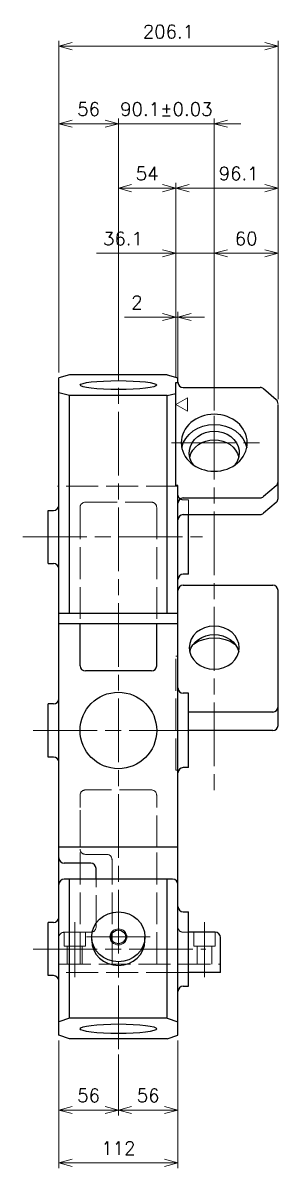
# Model space of a CAD drawing. Header units: millimetres. Extents: x 0 to 4205, y 0 to 2970.
# Drawn here: x 1368 to 1608, y 1228 to 2307 of the extents above; entities that cross this region are included whole.
import ezdxf

# ---------------------------------------------------------------- set-up
doc = ezdxf.new("R2010")
doc.units = ezdxf.units.MM
doc.header["$LTSCALE"] = 5
doc.linetypes.add('AM_ISO02W050', pattern=[7.5, 6, -1.5])
doc.linetypes.add('AM_ISO08W050', pattern=[18, 12, -1.5, 3, -1.5])
doc.layers.get('0').update_dxf_attribs({"lineweight": 0})
doc.layers.get('Defpoints').update_dxf_attribs({"lineweight": 0})
for name, color, linetype, lineweight in [('AM_0', 7, 'Continuous', 25), ('AM_3', 6, 'AM_ISO02W050', 13), ('AM_4', 4, 'Continuous', 13), ('AM_5', 3, 'Continuous', 13), ('AM_7', 4, 'AM_ISO08W050', 13)]:
    doc.layers.add(name, color=color, linetype=linetype, lineweight=lineweight)
doc.styles.get("Standard").update_dxf_attribs({"font": 'romans.shx', "bigfont": 'japanese.shx'})
doc.dimstyles.new('AM_JIS', dxfattribs={"dimtxt": 2.5, "dimasz": 2.5, "dimexe": 1, "dimexo": 1, "dimgap": 1.5, "dimtad": 3, "dimdec": 3, "dimdsep": 46, "dimtxsty": 'Standard', "dimblk": 'OPEN30', "dimcen": 0, "dimclrd": 256, "dimclre": 256, "dimclrt": 2, "dimadec": 0, "dimazin": 2, "dimtp": 0.1, "dimtm": 0.1, "dimtfac": 0.71, "dimtdec": 3, "dimtix": 1, "dimtmove": 0, "dimatfit": 3, "dimldrblk": 'OPEN30', "dimfxl": 1, "dimlwd": -1, "dimlwe": -1, "dimarcsym": 0})

# ---------------------------------------------------------------- blocks, each defined once
blk = doc.blocks.new('_Open30')
at = {"color": 0, "linetype": 'ByBlock', "lineweight": -2}
for p, q in [((-1, 0.268), (0, 0)), ((0, 0), (-1, -0.268)), ((0, 0), (-1, 0))]:
    blk.add_line(p, q, dxfattribs=at)
blk = doc.blocks.new('*D56')
at = {"layer": 'AM_5'}
for p, q in [((1511.6, 2029.7), (1463.3, 2029.7)), ((1499.1, 2029.7), (1486.6, 2029.7)), ((1511.6, 1973.2), (1511.6, 2034.7)), ((1511.6, 2029.7), (1513.6, 2029.7)), ((1513.6, 1973.2), (1513.6, 2034.7)), ((1526.1, 2029.7), (1538.6, 2029.7))]:
    blk.add_line(p, q, dxfattribs=at)
at = {"layer": 'Defpoints', "color": 0}
for p in [(1513.6, 2029.7), (1511.6, 1968.2), (1513.6, 1968.2)]:
    blk.add_point(p, dxfattribs=at)
at = {"layer": 'AM_5', "xscale": 12.5, "yscale": 12.5, "zscale": 12.5}
blk.add_blockref('_Open30', (1511.6, 2029.7), dxfattribs=at)
at = {"layer": 'AM_5', "xscale": 12.5, "yscale": 12.5, "zscale": 12.5, "rotation": 180}
blk.add_blockref('_Open30', (1513.6, 2029.7), dxfattribs=at)
at = {"layer": 'AM_5', "color": 2, "insert": (1475, 2043.5), "char_height": 12.5, "attachment_point": 5}
blk.add_mtext('2', dxfattribs=at)
blk = doc.blocks.new('*D57')
at = {"layer": 'AM_5'}
for p, q in [((1511.6, 1973.2), (1511.6, 2094.7)), ((1547.7, 1941.7), (1547.7, 2094.7)), ((1511.6, 2089.7), (1437.1, 2089.7)), ((1499.1, 2089.7), (1486.6, 2089.7)), ((1547.7, 2089.7), (1511.6, 2089.7)), ((1560.2, 2089.7), (1572.7, 2089.7))]:
    blk.add_line(p, q, dxfattribs=at)
at = {"layer": 'Defpoints', "color": 0}
for p in [(1511.6, 2089.7), (1511.6, 1968.2), (1547.7, 1936.7)]:
    blk.add_point(p, dxfattribs=at)
at = {"layer": 'AM_5', "xscale": 12.5, "yscale": 12.5, "zscale": 12.5}
blk.add_blockref('_Open30', (1511.6, 2089.7), dxfattribs=at)
at = {"layer": 'AM_5', "xscale": 12.5, "yscale": 12.5, "zscale": 12.5, "rotation": 180}
blk.add_blockref('_Open30', (1547.7, 2089.7), dxfattribs=at)
at = {"layer": 'AM_5', "color": 2, "insert": (1461.9, 2103.5), "char_height": 12.5, "attachment_point": 5}
blk.add_mtext('36.1', dxfattribs=at)
blk = doc.blocks.new('*D58')
at = {"layer": 'AM_5'}
for p, q in [((1547.7, 1941.7), (1547.7, 2094.7)), ((1607.7, 1952.3), (1607.7, 2094.7)), ((1595.2, 2089.7), (1560.2, 2089.7))]:
    blk.add_line(p, q, dxfattribs=at)
at = {"layer": 'Defpoints', "color": 0}
for p in [(1547.7, 2089.7), (1607.7, 1947.3), (1547.7, 1936.7)]:
    blk.add_point(p, dxfattribs=at)
at = {"layer": 'AM_5', "xscale": 12.5, "yscale": 12.5, "zscale": 12.5, "rotation": 180}
blk.add_blockref('_Open30', (1547.7, 2089.7), dxfattribs=at)
at = {"layer": 'AM_5', "xscale": 12.5, "yscale": 12.5, "zscale": 12.5}
blk.add_blockref('_Open30', (1607.7, 2089.7), dxfattribs=at)
at = {"layer": 'AM_5', "color": 2, "insert": (1577.7, 2103.5), "char_height": 12.5, "attachment_point": 5}
blk.add_mtext('60', dxfattribs=at)
blk = doc.blocks.new('*D59')
at = {"layer": 'AM_5'}
for p, q in [((1511.6, 1973.2), (1511.6, 2156)), ((1595.2, 2151), (1524.1, 2151)), ((1607.7, 1952.3), (1607.7, 2156))]:
    blk.add_line(p, q, dxfattribs=at)
at = {"layer": 'Defpoints', "color": 0}
for p in [(1511.6, 2151), (1511.6, 1968.2), (1607.7, 1947.3)]:
    blk.add_point(p, dxfattribs=at)
at = {"layer": 'AM_5', "xscale": 12.5, "yscale": 12.5, "zscale": 12.5, "rotation": 180}
blk.add_blockref('_Open30', (1511.6, 2151), dxfattribs=at)
at = {"layer": 'AM_5', "xscale": 12.5, "yscale": 12.5, "zscale": 12.5}
blk.add_blockref('_Open30', (1607.7, 2151), dxfattribs=at)
at = {"layer": 'AM_5', "color": 2, "insert": (1570.7, 2164.8), "char_height": 12.5, "attachment_point": 5}
blk.add_mtext('96.1', dxfattribs=at)
blk = doc.blocks.new('*D60')
at = {"layer": 'AM_5'}
for p, q in [((1457.6, 2075.4), (1457.6, 2156)), ((1470.1, 2151), (1499.1, 2151)), ((1511.6, 1973.2), (1511.6, 2156))]:
    blk.add_line(p, q, dxfattribs=at)
at = {"layer": 'Defpoints', "color": 0}
for p in [(1511.6, 2151), (1457.6, 2070.4), (1511.6, 1968.2)]:
    blk.add_point(p, dxfattribs=at)
at = {"layer": 'AM_5', "xscale": 12.5, "yscale": 12.5, "zscale": 12.5, "rotation": 180}
blk.add_blockref('_Open30', (1457.6, 2151), dxfattribs=at)
at = {"layer": 'AM_5', "xscale": 12.5, "yscale": 12.5, "zscale": 12.5}
blk.add_blockref('_Open30', (1511.6, 2151), dxfattribs=at)
at = {"layer": 'AM_5', "color": 2, "insert": (1484.6, 2164.8), "char_height": 12.5, "attachment_point": 5}
blk.add_mtext('54', dxfattribs=at)
blk = doc.blocks.new('*D61')
at = {"layer": 'AM_5'}
for p, q in [((1445.1, 2211.7), (1432.6, 2211.7)), ((1457.6, 2075.4), (1457.6, 2216.7)), ((1457.6, 2211.7), (1547.7, 2211.7)), ((1547.7, 1941.7), (1547.7, 2216.7)), ((1560.2, 2211.7), (1572.7, 2211.7))]:
    blk.add_line(p, q, dxfattribs=at)
at = {"layer": 'Defpoints', "color": 0}
for p in [(1547.7, 2211.7), (1457.6, 2070.4), (1547.7, 1936.7)]:
    blk.add_point(p, dxfattribs=at)
at = {"layer": 'AM_5', "xscale": 12.5, "yscale": 12.5, "zscale": 12.5}
blk.add_blockref('_Open30', (1457.6, 2211.7), dxfattribs=at)
at = {"layer": 'AM_5', "xscale": 12.5, "yscale": 12.5, "zscale": 12.5, "rotation": 180}
blk.add_blockref('_Open30', (1547.7, 2211.7), dxfattribs=at)
at = {"layer": 'AM_5', "color": 2, "insert": (1502.7, 2225.5), "char_height": 12.5, "attachment_point": 5}
blk.add_mtext('90.1%%p0.03^M^J', dxfattribs=at)
blk = doc.blocks.new('*D62')
at = {"layer": 'AM_5'}
for p, q in [((1401.6, 1977.5), (1401.6, 2216.7)), ((1414.1, 2211.7), (1445.1, 2211.7)), ((1457.6, 1977.5), (1457.6, 2216.7))]:
    blk.add_line(p, q, dxfattribs=at)
at = {"layer": 'Defpoints', "color": 0}
for p in [(1457.6, 2211.7), (1401.6, 1972.5), (1457.6, 1972.5)]:
    blk.add_point(p, dxfattribs=at)
at = {"layer": 'AM_5', "xscale": 12.5, "yscale": 12.5, "zscale": 12.5, "rotation": 180}
blk.add_blockref('_Open30', (1401.6, 2211.7), dxfattribs=at)
at = {"layer": 'AM_5', "xscale": 12.5, "yscale": 12.5, "zscale": 12.5}
blk.add_blockref('_Open30', (1457.6, 2211.7), dxfattribs=at)
at = {"layer": 'AM_5', "color": 2, "insert": (1429.6, 2225.5), "char_height": 12.5, "attachment_point": 5}
blk.add_mtext('56', dxfattribs=at)
blk = doc.blocks.new('*D63')
at = {"layer": 'AM_5'}
for p, q in [((1401.6, 1977.5), (1401.6, 2289.7)), ((1607.7, 1952.3), (1607.7, 2289.7)), ((1414.1, 2284.7), (1595.2, 2284.7))]:
    blk.add_line(p, q, dxfattribs=at)
at = {"layer": 'Defpoints', "color": 0}
for p in [(1607.7, 2284.7), (1401.6, 1972.5), (1607.7, 1947.3)]:
    blk.add_point(p, dxfattribs=at)
at = {"layer": 'AM_5', "xscale": 12.5, "yscale": 12.5, "zscale": 12.5, "rotation": 180}
blk.add_blockref('_Open30', (1401.6, 2284.7), dxfattribs=at)
at = {"layer": 'AM_5', "xscale": 12.5, "yscale": 12.5, "zscale": 12.5}
blk.add_blockref('_Open30', (1607.7, 2284.7), dxfattribs=at)
at = {"layer": 'AM_5', "color": 2, "insert": (1504.7, 2298.4), "char_height": 12.5, "attachment_point": 5}
blk.add_mtext('206.1', dxfattribs=at)
blk = doc.blocks.new('*D64')
at = {"layer": 'AM_5'}
for p, q in [((1401.6, 1348.4), (1401.6, 1278)), ((1457.6, 1335.4), (1457.6, 1278)), ((1414.1, 1283), (1445.1, 1283))]:
    blk.add_line(p, q, dxfattribs=at)
at = {"layer": 'Defpoints', "color": 0}
for p in [(1401.6, 1353.4), (1457.6, 1340.4), (1457.6, 1283)]:
    blk.add_point(p, dxfattribs=at)
at = {"layer": 'AM_5', "xscale": 12.5, "yscale": 12.5, "zscale": 12.5, "rotation": 180}
blk.add_blockref('_Open30', (1401.6, 1283), dxfattribs=at)
at = {"layer": 'AM_5', "xscale": 12.5, "yscale": 12.5, "zscale": 12.5}
blk.add_blockref('_Open30', (1457.6, 1283), dxfattribs=at)
at = {"layer": 'AM_5', "color": 2, "insert": (1429.6, 1296.7), "char_height": 12.5, "attachment_point": 5}
blk.add_mtext('56', dxfattribs=at)
blk = doc.blocks.new('*D65')
at = {"layer": 'AM_5'}
for p, q in [((1513.6, 1348.4), (1513.6, 1278)), ((1457.6, 1335.4), (1457.6, 1278)), ((1470.1, 1283), (1501.1, 1283))]:
    blk.add_line(p, q, dxfattribs=at)
at = {"layer": 'Defpoints', "color": 0}
for p in [(1513.6, 1353.4), (1457.6, 1340.4), (1513.6, 1283)]:
    blk.add_point(p, dxfattribs=at)
at = {"layer": 'AM_5', "xscale": 12.5, "yscale": 12.5, "zscale": 12.5, "rotation": 180}
blk.add_blockref('_Open30', (1457.6, 1283), dxfattribs=at)
at = {"layer": 'AM_5', "xscale": 12.5, "yscale": 12.5, "zscale": 12.5}
blk.add_blockref('_Open30', (1513.6, 1283), dxfattribs=at)
at = {"layer": 'AM_5', "color": 2, "insert": (1485.6, 1296.7), "char_height": 12.5, "attachment_point": 5}
blk.add_mtext('56', dxfattribs=at)
blk = doc.blocks.new('*D247')
at = {"layer": 'AM_5'}
for p, q in [((1401.6, 1348.4), (1401.6, 1228.3)), ((1513.6, 1348.4), (1513.6, 1228.3)), ((1414.1, 1233.3), (1501.1, 1233.3))]:
    blk.add_line(p, q, dxfattribs=at)
at = {"layer": 'Defpoints', "color": 0}
for p in [(1401.6, 1353.4), (1513.6, 1353.4), (1513.6, 1233.3)]:
    blk.add_point(p, dxfattribs=at)
at = {"layer": 'AM_5', "xscale": 12.5, "yscale": 12.5, "zscale": 12.5}
for p, rotation in [((1401.6, 1233.3), 180.00000000044), ((1513.6, 1233.3), 4.4e-10)]:
    blk.add_blockref('_Open30', p, dxfattribs=dict(at, rotation=rotation))
at = {"layer": 'AM_5', "color": 2, "insert": (1457.6, 1247.1), "char_height": 12.5, "attachment_point": 5}
blk.add_mtext('112', dxfattribs=at)

msp = doc.modelspace()

# ---------------------------------------------------------------- linework, layer by layer
at = {"layer": 'AM_0'}
for p, q in [((1411.6188, 1975.114), (1401.6188, 1972.5258)), ((1503.6188, 1975.114), (1411.6188, 1975.114)), ((1503.6188, 1975.114), (1513.6188, 1972.5258)), ((1401.6188, 1353.4283), (1401.6188, 1972.5258)), ((1511.6188, 1870.9467), (1511.6188, 1968.2)), ((1511.6193, 1968.2), (1513.6193, 1968.2)), ((1513.6188, 1968.266), (1513.6188, 1972.5258)), ((1513.6188, 1971.6003), (1513.6188, 1972.5258)), ((1518.6188, 1963.266), (1590.8547, 1963.266)), ((1411.6188, 1955.6654), (1401.6188, 1958.2536)), ((1411.6188, 1750.4031), (1411.6188, 1955.6654)), ((1503.6188, 1955.6654), (1411.6188, 1955.6654)), ((1503.6188, 1955.6654), (1511.6188, 1957.7359)), ((1503.6188, 1750.4031), (1503.6188, 1955.6654)), ((1605.9921, 1951.771), (1594.128, 1962.0456)), ((1607.7188, 1858.9477), (1607.7188, 1947.3215)), ((1513.6188, 1870.9467), (1511.6188, 1870.9467)), ((1513.6188, 1353.4283), (1513.6188, 1870.9467)), ((1605.9921, 1870.8379), (1594.128, 1860.5633)), ((1518.6188, 1859.3429), (1590.8547, 1859.3429)), ((1605.9921, 1855.168), (1594.128, 1844.8934)), ((1391.6188, 1797.5926), (1391.6188, 1847.5926)), ((1391.6188, 1847.5926), (1396.6188, 1847.5926)), ((1518.6188, 1843.6731), (1590.8547, 1843.6731)), ((1523.6188, 1787.5926), (1523.6188, 1843.6731)), ((1391.6188, 1797.5926), (1396.6188, 1797.5926)), ((1523.6188, 1787.5926), (1518.6188, 1787.5926)), ((1518.6188, 1777.1481), (1602.7188, 1777.1481)), ((1607.7188, 1645.2347), (1607.7188, 1772.1481)), ((1607.7188, 1662.7347), (1607.7188, 1772.1481)), ((1513.6188, 1750.4031), (1401.6188, 1750.4031)), ((1513.6188, 1740.7774), (1401.6188, 1740.7774)), ((1421.6188, 1701.4031), (1421.6188, 1740.7774)), ((1493.6188, 1701.4031), (1493.6188, 1740.7774)), ((1488.6188, 1696.4031), (1426.6188, 1696.4031)), ((1523.6188, 1675.4031), (1518.6188, 1675.4031)), ((1523.6188, 1605.4031), (1523.6188, 1675.4031)), ((1391.6188, 1615.4031), (1391.6188, 1665.4031)), ((1396.6188, 1665.4031), (1391.6188, 1665.4031)), ((1602.7188, 1657.7347), (1523.6188, 1657.7347)), ((1602.7188, 1640.2347), (1523.6188, 1640.2347)), ((1396.6188, 1615.4031), (1391.6188, 1615.4031)), ((1523.6188, 1605.4031), (1518.6188, 1605.4031)), ((1513.6188, 1530.4031), (1401.6188, 1530.4031)), ((1431.6188, 1530.4031), (1406.6188, 1530.4031)), ((1431.6188, 1515.4031), (1406.6188, 1515.4031)), ((1436.6188, 1500.4031), (1436.6188, 1510.4031)), ((1508.6188, 1500.4031), (1406.6188, 1500.4031)), ((1411.6188, 1369.4574), (1411.6188, 1500.4031)), ((1503.6188, 1369.4574), (1503.6188, 1500.4031)), ((1518.6188, 1469.5783), (1523.6188, 1469.5783)), ((1523.6188, 1399.5783), (1523.6188, 1469.5783)), ((1391.6188, 1409.5783), (1391.6188, 1459.5783)), ((1396.6188, 1459.5783), (1391.6188, 1459.5783)), ((1432.6188, 1442.6177), (1432.6188, 1446.0379)), ((1482.6188, 1442.6177), (1482.6188, 1446.0379)), ((1548.6188, 1450.4031), (1523.6188, 1450.4031)), ((1553.6188, 1412.4031), (1553.6188, 1445.4031)), ((1396.6188, 1409.5783), (1391.6188, 1409.5783)), ((1553.6188, 1412.4031), (1523.6188, 1412.4031)), ((1518.6188, 1399.5783), (1523.6188, 1399.5783)), ((1411.6188, 1369.4574), (1401.6188, 1366.0372)), ((1503.6188, 1369.4574), (1411.6188, 1369.4574)), ((1503.6188, 1369.4574), (1513.6188, 1366.0372)), ((1411.6188, 1350.0081), (1401.6188, 1353.4283)), ((1503.6188, 1350.0081), (1411.6188, 1350.0081)), ((1503.6188, 1350.0081), (1513.6188, 1353.4283))]:
    msp.add_line(p, q, dxfattribs=at)
msp.add_circle((1457.6188, 1640.4031), 36, dxfattribs=at)
for centre, start, end in [((1518.6188, 1968.266), 180, 270), ((1590.8547, 1958.266), 49.1066054, 90), ((1602.7188, 1947.9913), 0, 49.1066054), ((1602.7188, 1874.6176), 310.8933946, 0), ((1518.6188, 1854.3429), 90, 180), ((1590.8547, 1864.3429), 270, 310.8933946), ((1602.7188, 1858.9477), 310.8933946, 0), ((1396.6188, 1852.5926), 270, 0), ((1590.8547, 1848.6731), 270, 310.8933946), ((1518.6188, 1838.6731), 90, 180), ((1396.6188, 1792.5926), 0, 90), ((1518.6188, 1782.5926), 90, 180), ((1518.6188, 1772.1481), 90, 180), ((1602.7188, 1772.1481), 0, 90), ((1426.6188, 1701.4031), 180, 270), ((1488.6188, 1701.4031), 270, 0), ((1518.6188, 1680.4031), 180, 270), ((1396.6188, 1670.4031), 270, 0), ((1602.7188, 1662.7347), 270, 0), ((1602.7188, 1645.2347), 270, 0), ((1396.6188, 1610.4031), 0, 90), ((1518.6188, 1600.4031), 90, 180), ((1406.6188, 1520.4031), 180, 270), ((1431.6188, 1510.4031), 0, 90), ((1406.6188, 1495.4031), 90, 180), ((1508.6188, 1495.4031), 0, 90), ((1518.6188, 1474.5783), 180, 270), ((1396.6188, 1464.5783), 270, 0), ((1548.6188, 1445.4031), 0, 90), ((1396.6188, 1404.5783), 0, 90), ((1518.6188, 1394.5783), 90, 180)]:
    msp.add_arc(centre, 5, start, end, dxfattribs=at)
for centre, major_axis, ratio in [((1457.6188, 1965.6121), (-36, 0), 0.115962233), ((1457.6188, 1446.0379), (25, 0), 0.939692621), ((1457.6188, 1446.0379), (6.917, 0), 0.939713749), ((1457.6188, 1359.5375), (-36, 0), 0.124243015)]:
    msp.add_ellipse(centre, major_axis=major_axis, ratio=ratio, dxfattribs=at)
at = {"layer": 'AM_0', "extrusion": (0, 0, -1)}
msp.add_ellipse((1547.7188, 1911.3045), major_axis=(31, 0), ratio=0.866025404, dxfattribs=at)
for centre, major_axis, start_param, end_param in [((1547.7188, 1901.8045), (31, 0), 3.319458934, 6.105319027), ((1547.7188, 1901.8045), (23.5, 0), 2.54791988, 6.876858073), ((1547.7188, 1893.8045), (23.5, 0), 3.339425359, 6.085352602), ((1547.7188, 1718.3565), (23.5, 0), 0.197832705, 6.481018012), ((1547.7188, 1710.3565), (23.5, 0), 3.339425359, 6.085352602), ((1547.7188, 1700.8565), (31, 0), 4.032954241, 5.39182372)]:
    msp.add_ellipse(centre, major_axis=major_axis, ratio=0.866025404, start_param=start_param, end_param=end_param, dxfattribs=at)
at = {"layer": 'AM_0'}
msp.add_ellipse((1457.6188, 1442.6177), major_axis=(25, 0), ratio=0.939692621, start_param=3.141592654, end_param=6.283185307, dxfattribs=at)
msp.add_point((1457.6188, 1640.4031), dxfattribs=at)
msp.add_point((1457.6188, 1640.4031), dxfattribs=at)
at = {"layer": 'AM_3'}
for p, q in [((1513.6188, 1870.4031), (1400.473, 1870.4031)), ((1426.6188, 1855.4031), (1488.6188, 1855.4031)), ((1523.6188, 1857.5926), (1518.6188, 1857.5926)), ((1523.6188, 1857.5926), (1523.6188, 1843.6731)), ((1421.6188, 1850.4031), (1421.6188, 1740.7774)), ((1493.6188, 1850.4031), (1493.6188, 1740.7774)), ((1511.6188, 1602.8754), (1511.6188, 1710.3516)), ((1511.6188, 1710.3516), (1513.6188, 1710.3516)), ((1513.6188, 1602.8754), (1511.6188, 1602.8754)), ((1421.6188, 1530.4031), (1421.6188, 1579.4031)), ((1421.6188, 1535.4031), (1421.6188, 1579.4031)), ((1488.6188, 1584.4031), (1426.6188, 1584.4031)), ((1493.6188, 1530.4031), (1493.6188, 1579.4031)), ((1421.6188, 1420.4031), (1421.6188, 1530.4031)), ((1446.6188, 1523.7611), (1426.6188, 1523.7611)), ((1493.6188, 1420.4031), (1493.6188, 1530.4031)), ((1451.6188, 1420.4031), (1451.6188, 1518.7611)), ((1436.6188, 1455.4031), (1436.6188, 1500.4031)), ((1431.6188, 1450.4031), (1406.6188, 1450.4031)), ((1406.6188, 1450.4031), (1406.6188, 1437.4031)), ((1426.6188, 1450.4031), (1426.6188, 1437.4031)), ((1518.6188, 1450.4031), (1523.6188, 1450.4031)), ((1528.6188, 1450.4031), (1528.6188, 1437.4031)), ((1548.6188, 1450.4031), (1548.6188, 1437.4031)), ((1406.6188, 1437.4031), (1426.6188, 1437.4031)), ((1409.6188, 1437.4031), (1409.6188, 1420.4031)), ((1423.6188, 1437.4031), (1423.6188, 1420.4031)), ((1528.6188, 1437.4031), (1548.6188, 1437.4031)), ((1531.6188, 1437.4031), (1531.6188, 1420.4031)), ((1545.6188, 1437.4031), (1545.6188, 1420.4031)), ((1401.6188, 1420.4031), (1553.6188, 1420.4031)), ((1513.6188, 1412.4031), (1401.6188, 1412.4031)), ((1513.6188, 1412.4031), (1523.6188, 1412.4031))]:
    msp.add_line(p, q, dxfattribs=at)
for centre, start, end in [((1426.6188, 1850.4031), 90, 180), ((1488.6188, 1850.4031), 0, 90), ((1518.6188, 1862.5926), 180, 270), ((1426.6188, 1579.4031), 90, 180), ((1488.6188, 1579.4031), 0, 90), ((1426.6188, 1528.7611), 180, 270), ((1446.6188, 1518.7611), 0, 90), ((1406.6188, 1445.4031), 90, 180), ((1431.6188, 1455.4031), 270, 0), ((1518.6188, 1455.4031), 180, 270)]:
    msp.add_arc(centre, 5, start, end, dxfattribs=at)
at = {"layer": 'AM_4'}
msp.add_ellipse((1457.6188, 1446.0379), major_axis=(8, 0), ratio=0.93975, dxfattribs=at)
at = {"layer": 'AM_5'}
for p, q in [((1522.4441, 1953.5487), (1511.6188, 1947.2987)), ((1522.4441, 1941.0487), (1522.4441, 1953.5487)), ((1522.4441, 1941.0487), (1511.6188, 1947.2987))]:
    msp.add_line(p, q, dxfattribs=at)
at = {"layer": 'AM_7'}
for p, q in [((1457.6188, 1340.4031), (1457.6188, 2070.4031)), ((1547.7188, 1936.6811), (1547.7188, 1576.6811)), ((1507.6188, 1911.3045), (1597.6188, 1911.3045)), ((1367.8982, 1822.5926), (1536.6164, 1822.5926)), ((1527.6188, 1640.4031), (1377.6188, 1640.4031)), ((1416.6188, 1459.9031), (1416.6188, 1408.1567)), ((1538.6188, 1459.9031), (1538.6188, 1408.1567)), ((1487.6188, 1446.0379), (1427.6188, 1446.0379)), ((1377.6188, 1434.5783), (1539.8374, 1434.5783))]:
    msp.add_line(p, q, dxfattribs=at)

# ---------------------------------------------------------------- dimensions: what is measured, and where the dimension line sits
at = {"layer": 'AM_5'}
for base, p1, p2, picture, middle in [((1607.7188, 2284.6972), (1401.6188, 1972.5258), (1607.7188, 1947.3215), '*D63', (1504.6688, 2298.4472)), ((1511.61926, 2151.00849), (1457.61882, 2070.40313), (1511.61926, 1968.20003), '*D60', (1484.61904, 2164.75849)), ((1547.7188, 2089.7413), (1607.7188, 1947.3215), (1547.7188, 1936.6811), '*D58', (1577.7188, 2103.4913)), ((1457.6188, 1282.9522), (1401.6188, 1353.4283), (1457.6188, 1340.4031), '*D64', (1429.6188, 1296.7022)), ((1513.6188, 1282.9522), (1457.6188, 1340.4031), (1513.6188, 1353.4283), '*D65', (1485.6188, 1296.7022))]:
    dim = msp.add_linear_dim(base=base, p1=p1, p2=p2, dimstyle='AM_JIS', override={"dimscale": 5}, dxfattribs=at)
    dim.commit()
    dim.dimension.update_dxf_attribs({"geometry": picture, "text_midpoint": middle})
for p1, p2, distance, picture, middle in [((1401.6188, 1972.5258), (1457.6188, 1972.5258), 239.2193, '*D62', (1429.6188, 2225.4951)), ((1401.6188, 1353.4283), (1513.6188, 1353.4283), -120.1034, '*D247', (1457.6188, 1247.0749))]:
    dim = msp.add_aligned_dim(p1=p1, p2=p2, distance=distance, dimstyle='AM_JIS', override={"dimscale": 5}, dxfattribs=at)
    dim.commit()
    dim.dimension.update_dxf_attribs({"geometry": picture, "text_midpoint": middle})
dim = msp.add_linear_dim(base=(1547.7188, 2211.7451), p1=(1457.6188, 2070.4031), p2=(1547.7188, 1936.6811), text='<>%%p0.03^M^J', dimstyle='AM_JIS', override={"dimscale": 5, "dimpost": '<>', "dimtol": 0, "dimlim": 0, "dimtp": 0.1, "dimtm": 0.1, "dimtdec": 3}, dxfattribs=at)
dim.commit()
dim.dimension.update_dxf_attribs({"geometry": '*D61', "text_midpoint": (1502.6688, 2225.4951)})
for base, p1, p2, picture, middle in [((1511.6188, 2151.0086), (1607.7188, 1947.3215), (1511.6188, 1968.2), '*D59', (1570.7133, 2151.0086)), ((1511.61926, 2089.71519), (1547.71882, 1936.68113), (1511.61926, 1968.20003), '*D57', (1461.85735, 2089.71519))]:
    dim = msp.add_linear_dim(base=base, p1=p1, p2=p2, dimstyle='AM_JIS', override={"dimscale": 5}, dxfattribs=at)
    dim.commit()
    dim.dimension.update_dxf_attribs({"geometry": picture, "text_midpoint": middle, "dimtype": 160})
dim = msp.add_linear_dim(base=(1513.6193, 2029.7248), p1=(1511.6193, 1968.2), p2=(1513.6193, 1968.2), angle=0, dimstyle='AM_JIS', override={"dimscale": 5}, dxfattribs=at)
dim.commit()
dim.dimension.update_dxf_attribs({"geometry": '*D56', "text_midpoint": (1474.9526, 2029.7248), "dimtype": 161})

doc.saveas('drawing.dxf')
